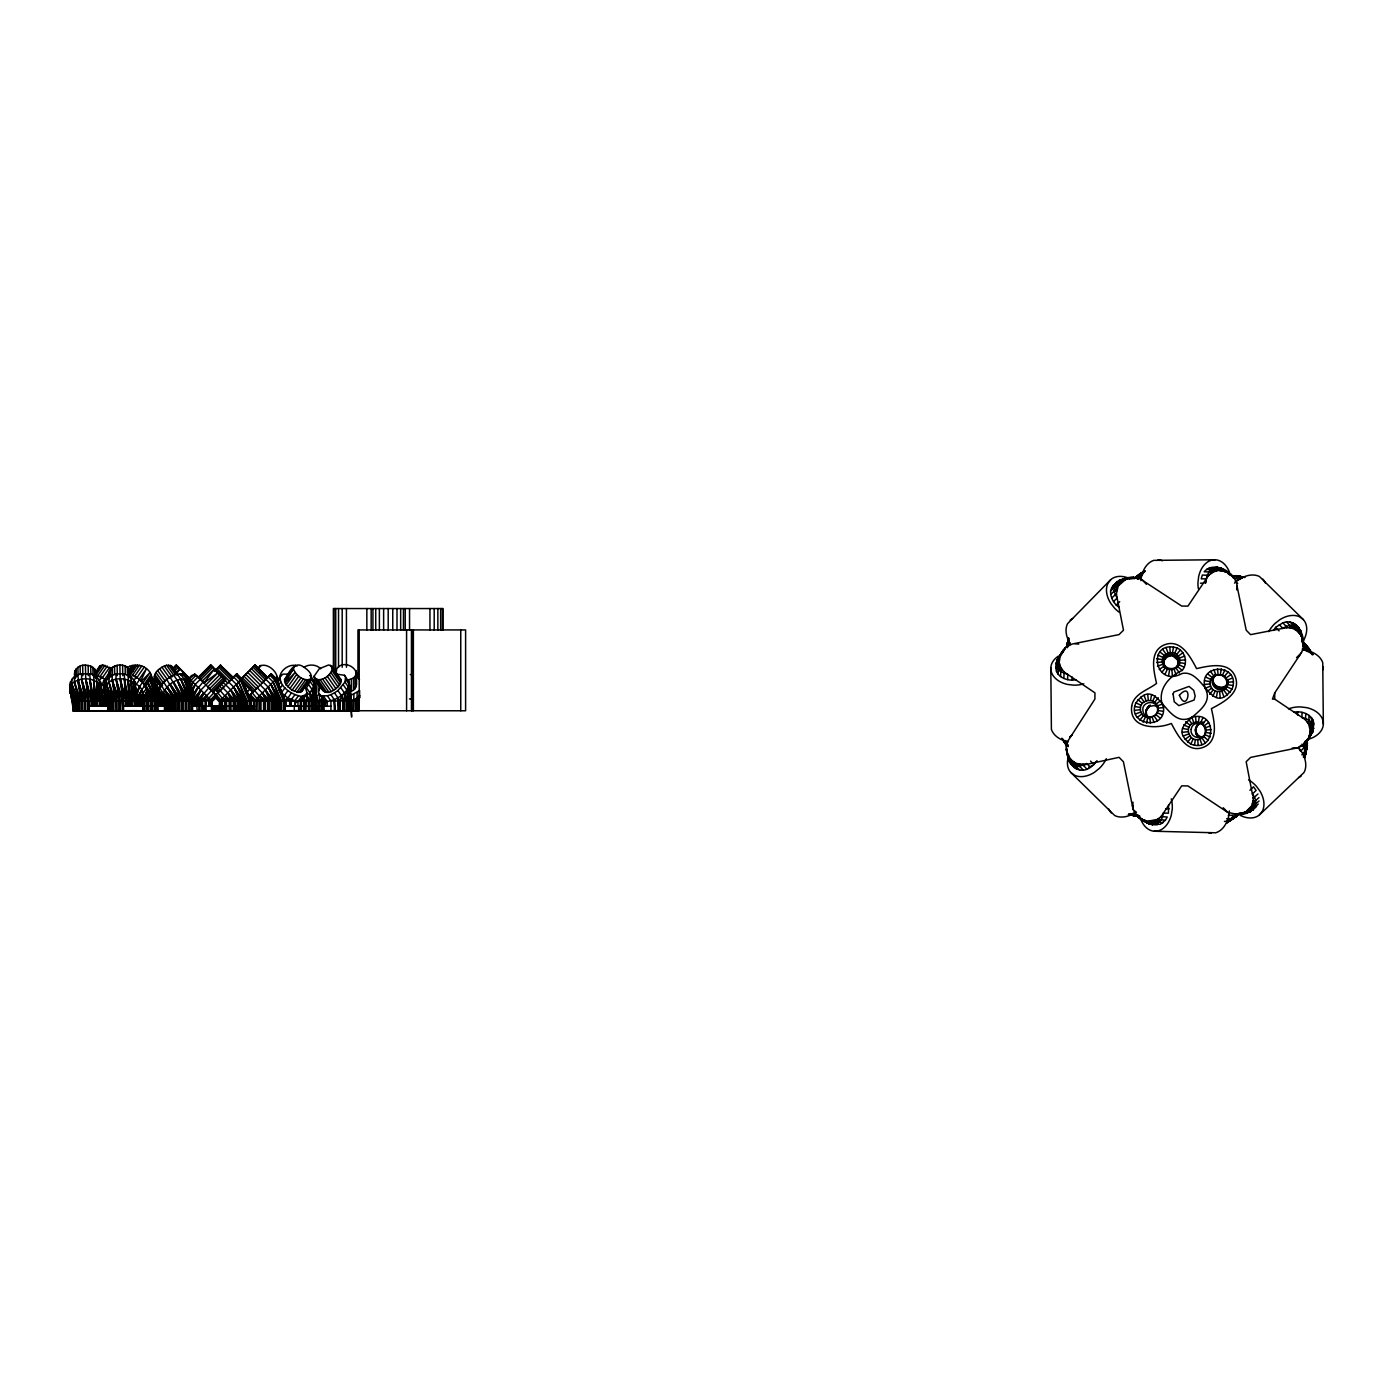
<?xml version="1.0" encoding="UTF-8"?>
<svg xmlns="http://www.w3.org/2000/svg" width="1393" height="1393" viewBox="0 0 1393 1393"><rect width="100%" height="100%" fill="white"/><g stroke="black" fill="none" stroke-linecap="round" stroke-linejoin="round"><path stroke-width="1.5" d="M142.73 710.778L142.73 701.027M143.723 710.778L143.723 701.027M146.84 710.778L146.84 701.027L144.628 697.701M147.658 710.778L147.658 701.027L145.151 695.351M148.79 710.778L148.79 701.027L145.934 695.351M150.723 710.778L150.74 701.027L145.708 687.829M151.68 710.778L151.698 701.027L145.238 685.948M154.205 710.778L154.205 701.027L145.934 685.948M155.006 710.778L155.006 701.027L147.083 681.16L157.096 701.027L157.74 710.778L157.74 701.027L149.434 678.774L153.892 680.272L154.902 682.048L162.981 706.199M155.511 710.778L155.511 701.027L147.136 681.16M157.096 710.778L157.096 701.027M164.949 706.199L158.14 706.199L158.14 701.027L149.434 678.774L159.795 701.027L159.777 706.199M159.307 706.199L159.307 701.027L149.434 678.774M160.787 706.199L160.787 701.027L152.029 679.157L159.795 701.027M161.344 706.199L161.431 701.027L153.892 680.272L161.066 701.027L161.292 706.199L161.292 701.027L153.892 680.272L151.506 676.946M161.623 706.199L161.64 701.027L163.381 697.336M166.69 679.366L179.418 700.992L179.418 710.726L164.409 710.709L164.583 700.958L158.732 692.878C158.698 683.214 168.814 676.685 177.155 674.125C192.06 672.558 194.132 696.082 196.065 706.164L194.498 706.164L194.532 700.992L186.453 679.122L182.883 674.125M195.786 706.164L195.873 700.992L188.316 680.237C177.695 675.622 162.755 686.645 162.319 697.876L164.774 700.975L165.227 710.709L165.227 700.975L158.645 690.562M166.272 710.726L166.272 700.975L162.215 695.56L167.386 700.975L167.386 710.726M166.655 710.726L166.672 700.975L162.215 695.56M168.745 710.726L168.745 700.975L159.481 687.863M169.511 710.726L169.511 700.975L163.051 692.861L167.386 700.975M170.503 710.726L170.503 700.992L161.188 684.956M171.931 710.726L171.948 700.992L164.757 689.953L174.212 700.992L174.195 710.726M173.132 710.726L173.132 700.992L164.757 689.953M175.588 710.726L175.588 700.992L163.66 682.065M177.172 710.726L177.172 700.992L167.23 687.045L174.212 700.992M178.147 710.726L178.165 700.992L170.277 684.346L182.1 700.992L182.1 710.743M181.264 710.726L181.282 700.992L170.277 684.346M185.165 710.743L185.165 700.992L177.259 680.237L166.585 665.262C161.031 666.968 154.292 671.322 154.31 677.764L156.225 679.697M186.122 710.743L186.122 700.992L177.259 680.237L189.448 700.992L189.448 710.743M186.784 710.743L186.784 700.992L177.259 680.237L188.647 700.992L188.63 710.743M189.953 710.743L189.953 700.992L180.742 679.122L172.314 667.195L172.384 668.727M189.448 700.992L180.742 679.122L191.537 700.992L192.06 710.761M192.565 710.743L192.565 700.992L183.876 678.739L180.306 673.742M193.749 706.164L193.749 700.992L183.876 678.739L192.182 700.992L192.565 706.164L254.606 706.164M194.219 706.164L194.219 700.992L186.453 679.122L195.508 700.992L195.716 706.164L195.716 700.992L188.316 680.237L196.065 700.975L194.62 700.975L195.159 706.164L195.212 700.992L186.453 679.122M220.007 706.199L220.999 699.686L241.842 678.774L236.862 673.794L233.415 677.068M251.471 706.199L251.471 701.01L222.166 701.01L220.999 699.686L222.288 701.01L221.87 710.743L221.887 701.01L216.019 694.707L223.838 686.923L221.069 684.155M224.552 710.743L224.552 701.01L217.848 692.913M195.333 710.778L225.335 710.743L225.335 701.01L222.828 697.91L226.571 701.01L226.554 710.761M225.666 710.743L225.666 701.01L222.828 697.91M229.131 710.761L229.148 701.01L220.216 690.597M229.775 710.761L229.793 701.01L225.196 695.595L226.571 701.01M230.994 710.761L230.994 701.01L227.93 692.896L222.95 687.898L225.858 685.008M233.24 710.761L233.24 701.027L227.93 692.896L235.487 701.027L235.487 710.761M234.216 710.761L234.233 701.027L227.93 692.896M237.332 710.761L237.332 701.027L230.838 689.988L223.019 682.222M238.569 710.761L238.586 701.027L230.838 689.988L235.487 701.027M239.683 710.761L239.7 701.027L233.728 687.097L228.748 682.1L225.788 684.99M241.146 710.761L241.163 701.027L233.728 687.097L243.392 701.027L243.375 710.778M242.521 710.778L242.539 701.027L233.728 687.097M245.812 710.778L245.812 701.027L236.427 684.381L231.447 679.401L236.862 673.794M246.404 710.778L246.404 701.027L238.708 682.065L233.728 677.068M246.404 701.027L236.427 684.381L244.506 701.027L244.489 710.778L247.205 710.778L247.223 701.027L238.708 682.065M250.775 706.199L250.723 701.027L243.322 682.483L250.775 701.027L250.392 710.778L250.218 701.027L242.33 681.142L250.218 701.027L250.322 706.199M250.392 710.778L250.409 701.027M225.335 710.743L254.449 710.709L254.449 700.958L276.284 678.739L271.304 673.742L267.856 677.015M256.312 710.709L256.312 700.958L250.461 694.654L248.546 696.448L254.327 702.246M254.449 710.709L256.608 710.709L256.73 700.958L255.441 699.652L256.73 700.958L256.608 710.709L275.588 710.726L275.588 700.992L268.17 687.045L263.19 682.065L257.374 687.863L269.929 700.975L269.911 710.726M258.976 710.709L258.994 700.975L252.29 692.878L250.461 694.654M259.76 710.709L259.777 700.975L257.27 697.876L261.013 700.975L260.996 710.709M260.091 710.709L260.108 700.975L257.27 697.876M263.573 710.709L263.573 700.975L254.64 690.562L252.29 692.878M259.847 710.778L264.182 710.726L264.235 700.975L259.62 695.56L261.013 700.975M265.419 710.726L265.436 700.975L262.354 692.843L268.657 700.975L268.657 710.726M267.665 710.726L267.682 700.975L262.354 692.843M271.757 710.726L271.774 700.975L265.279 689.953L247.762 672.471L240.136 679.941L255.111 665.001L267.56 677.486L263.939 681.229L251.489 668.744L255.111 665.001M273.011 710.726L273.028 700.992L265.279 689.953L269.929 700.975M274.125 710.726L274.142 700.992L268.17 687.045L277.816 700.992L277.816 710.726M276.963 710.726L276.963 700.992L268.17 687.045M278.931 710.726L278.931 700.992L270.851 684.346L265.871 679.349L271.304 673.742M280.254 710.726L280.254 700.992L270.851 684.346L277.816 700.992M280.829 710.726L280.846 700.992L273.15 682.03L268.17 677.033M281.647 710.726L281.665 700.992L273.15 682.03M283.632 710.726L283.65 700.992L274.891 680.237L269.911 675.257M284.642 710.726L284.66 700.992L275.953 679.122L270.851 674.125M294.289 706.164L294.289 710.726L300.435 710.709L300.627 701.01L303.552 695.56L303.517 710.743M304.579 710.743L303.5 697.91L309.96 692.896L314.766 684.381L314.574 682.065L311.51 679.157M304.928 710.761L304.945 701.01L303.5 697.91L300.54 700.975L299.895 699.686M305.868 710.761L306.93 695.595L309.977 701.01L309.977 710.761M308.462 710.761L308.462 701.01L306.93 695.595L308.985 701.01L308.985 710.761M312.398 710.761L312.415 701.027L309.96 692.896L306.495 687.898L311.301 679.401L314.766 684.381L317.064 701.027L316.315 710.778M313.199 710.761L312.38 689.988L308.898 685.008M317.029 710.778L314.383 710.761L314.383 701.027L312.38 689.988L315.462 701.027L315.462 710.761M314.94 710.761L314.957 701.027L312.38 689.988M316.141 710.778L315.48 694.811M311.109 677.068L309.995 675.292L314.574 682.065L316.716 710.778L315.584 694.811M318.475 710.743L318.475 701.01L322.636 697.91L322.236 710.761M320.947 710.761L320.947 701.01L322.636 697.91L321.835 701.01M321.818 710.761L322.636 697.91M323.542 706.164L323.559 700.958L321.853 697.858L323.751 700.958C323.159 714.87 324.865 697.701 321.661 695.542L323.489 700.958L323.942 710.761L286.07 710.743L288.299 710.726M325.039 706.164L325.057 700.958L318.388 692.878L320.582 684.938M330.925 710.709L330.925 700.958L327.338 695.786L321.452 695.769M334.32 710.709L334.337 699.652L330.872 694.654L327.338 695.786M345.934 679.122L349.016 682.03L351.506 710.743L334.895 710.709L334.337 699.652L325.039 702.246M335.051 710.709L334.337 699.652C341.163 696.43 349.695 690.51 349.016 682.03L344.437 675.257L336.584 674.125M337.959 710.709L337.942 697.876L334.477 692.878L330.872 694.654M339.021 710.709L337.942 697.876L340.31 700.975L340.292 710.709M339.37 710.709L339.387 700.975L337.942 697.876M342.887 710.709L342.904 700.975L341.372 695.56L337.907 690.562L344.976 682.065L345.551 677.033L344.437 675.257M343.427 710.726L343.427 700.975L341.372 695.56L340.31 700.975M344.402 710.726L344.402 692.843L340.919 687.863M346.213 710.726L346.23 700.975L344.402 692.843L347.658 700.975L347.641 710.726M346.84 710.726L346.857 700.975L344.402 692.843M348.807 710.726L348.825 700.992L346.805 689.953L343.34 684.956M349.382 710.726L349.399 700.992L346.805 689.953L347.658 700.975M298.624 706.164L298.694 710.726L294.289 710.726L349.974 710.709L348.442 687.045L344.976 682.065M350.583 710.726L350.583 700.992L348.442 687.045C351.175 685.722 353.056 748.076 350.322 696.848L351.524 700.992L349.016 682.03L351.106 700.992L350.461 696.848M351.889 710.743L358.384 710.726L352.899 710.709L352.917 700.975L359.568 695.56L359.638 690.562L350.078 695.786M353.543 710.709L353.892 694.672M355.389 710.709L355.389 700.975L357.078 697.876L357.148 692.878M356.103 710.709L357.078 697.876L356.678 710.709M356.26 710.709L357.078 697.876M357.513 710.726L357.513 700.992M357.879 710.726L357.775 700.975L359.568 695.56L356.695 700.975M358.14 710.726L358.071 700.975L359.568 695.56L357.775 700.975L349.974 700.958L346.805 689.953M358.28 710.726L358.384 700.975L359.742 696.918L358.28 700.992M73.202 710.778C72.54 696.657 61.71 673.428 85.669 673.794C104.127 672.54 102.89 693.592 101.306 706.199L100.958 687.08C96.988 678.704 85.687 677.242 77.782 680.289C62.964 685.373 75.065 700.557 72.958 710.761C99.425 710.778 125.892 710.709 152.342 710.778L152.359 701.027L145.429 685.948M160.056 706.199L160.091 701.027L152.029 679.157L161.066 701.027L161.066 706.199L161.066 701.027L164.061 701.01L164.061 706.199M195.49 706.164L195.508 700.992L190.092 686.192L195.003 700.975L192.6 695.751M92.304 706.199L89.761 674.177M95.751 706.199L93.575 675.292M126.728 706.164L124.203 674.125C117.012 672.906 108.062 674.978 104.667 682.065C101.706 691.955 109.612 700.766 107.505 710.726M130.193 706.164L128.017 675.257L124.203 674.125M96.413 706.199L96.831 677.068M130.855 706.164L131.273 677.033L128.017 675.257M1206.582 569.249L1216.159 571.008L1212.937 572.192L1204.214 571.722C1214.696 560.143 1236.357 572.488 1237.158 586.645L1246.213 630.193L1250.566 634.651L1286.261 627.686L1286.279 626.432L1282.814 622.863L1275.657 627.303L1273.394 630.437M94.724 706.199L93.644 680.272L96.465 701.027M74.822 676.685C72.836 669.981 79.105 664.618 85.426 665.053L85.739 678.791L89.1 706.199L108.602 706.199L100.383 706.199L100.958 687.08L101.289 706.199L100.992 701.01L105.433 693.662M129.166 706.164L128.086 680.237C119.572 676.737 105.642 679.366 104.162 689.953L107.627 700.992L135.992 700.975L135.313 682.048L131.273 677.033M135.8 697.301C137.089 690.58 135.347 682.57 128.086 680.237L129.758 706.164L124.273 679.122L126.275 706.164M95.838 676.737L94.532 668.779L90.702 666.046L85.426 665.053M100.871 692.878L101.445 689.988L101.149 706.199M130.28 676.685L128.974 668.744C121.922 660.526 104.788 666.655 109.281 678.722M1293.801 712.258C1300.888 710.743 1309.908 713.512 1313.129 720.477L1313.042 725.457L1310.325 730.785L1308.619 724.099L1305.38 719.711L1274.682 699.112L1274.769 692.878L1301.48 652.551M314.261 690.127L314.4 679.732L316.942 678.983M316.768 691.468L316.907 681.073M318.927 690.284L319.032 684.05M319.38 699.704L319.101 710.743L319.45 694.707L315.636 695.821L315.567 699.269M348.79 683.859L348.842 679.697C367.456 675.135 345.568 656.399 336.793 668.744L335.817 674.404M348.668 692.164L351.193 691.433L351.384 678.948M351.193 691.433L353.369 690.249L353.561 677.764M353.369 690.249L355.041 688.699L355.215 676.214M356.19 670.555L356.399 684.956L355.041 688.699M356.068 686.888L356.242 674.421M356.399 684.956L356.591 672.488M1056.521 671.496L1056.678 660.7L1061.083 653.282L1056.103 663.608L1056.521 671.496C1059.725 678.478 1068.762 681.229 1075.849 679.714M1058.071 674.229L1059.568 658.941L1056.103 663.608L1060.578 654.745L1056.678 660.7L1065.819 647.223L1072.157 644.036L1119.014 634.599L1123.489 630.245L1116.35 593.975L1118.213 585.965L1114.156 587.515L1110.587 590.98C1110.308 597.423 1113.843 604.005 1119.275 607.418M1060.561 676.598L1061.031 667.874L1058.14 669.249L1056.59 666.516L1059.568 658.941M1063.817 678.426L1064.165 672.157L1061.031 667.874M1072.018 680.341L1072.07 677.015M1132.962 802.142L1132.875 808.671L1136.061 814.992M1297.562 714.975L1297.614 711.649M1305.816 713.564L1305.485 719.833M1311.579 717.761L1311.492 722.741L1308.619 724.116L1309.089 715.393M1313.616 723.402L1312.972 731.273L1306.477 742.051L1312.972 731.273L1313.129 720.477M220.164 706.199L209.403 706.164L209.385 700.958L215.549 694.654L207.783 686.888L220.233 674.404L210.674 665.018L198.224 677.486L202.089 681.229L214.539 668.744L203.918 683.023C198.955 675.727 190.945 669.389 188.003 682.448L189.5 678.739L212.258 701.445L212.258 710.709M1067.63 679.592L1067.735 674.421L1064.165 672.157M1302.02 712.38L1301.915 717.552C1307.435 718.335 1313.32 722.34 1313.547 728.382L1308.567 738.69M135.748 706.164L135.887 689.935L135.992 706.164L132.318 706.164L131.342 682.013L132.892 700.992L133.763 679.349M1236.688 589.883L1237.106 586.14M100.313 706.199L100.958 687.08M133.328 700.992L133.832 684.346L134.738 706.164L135.382 687.045L135.974 706.164L135.817 702.699M72.958 710.761L72.958 701.027L98.886 701.027L99.321 679.384M275.118 679.732L277.033 677.799C277.137 669.667 262.337 659.516 257.461 669.162M304.579 684.973L307.035 692.896L306.025 694.672L301.567 696.448C291.973 694.724 280.254 687.776 280.01 677.033L282.883 674.142L288.612 674.142M284.52 679.68C288.786 672.976 294.323 659.777 303.883 667.195C307.453 669.563 311.823 673.028 311.457 677.764L301.863 691.433L298.886 692.425L292.112 690.231L286.157 684.956L284.52 679.68L288.159 677.486M1193.871 722.775C1183.249 726.241 1189.57 743.357 1199.895 739.074C1210.517 735.591 1204.196 718.492 1193.871 722.775L1191.851 717.325C1217.97 709.403 1216.263 753.979 1190.823 744.088C1160.386 721.661 1219.206 714.121 1205.137 688.212C1197.51 662.041 1241.825 663.73 1232.039 689.187C1211.214 718.004 1203.639 668.292 1181.891 673.568C1153.839 688.786 1146.718 638.917 1177.12 647.989C1185.53 651.663 1188.212 663.451 1182.222 670.416C1168.048 676.702 1155.998 691.363 1163.538 707.609C1165.767 731.482 1125.892 724.673 1135.922 702.89C1158.349 672.453 1165.889 731.273 1191.799 717.203M1140.432 709.751C1138.986 698.677 1157.13 696.988 1157.757 708.149C1159.585 717.883 1143.897 720.529 1142.904 710.587C1141.442 701.184 1156.852 699.373 1157.6 708.863C1158.628 719.554 1140.85 720.477 1140.432 709.751L1134.651 710.291M1162.406 661.971C1160.944 650.879 1179.105 649.19 1179.714 660.352C1181.177 671.443 1163.016 673.132 1162.406 661.971L1156.625 662.493M1210.204 683.928C1208.741 672.854 1226.902 671.165 1227.512 682.326C1228.974 693.401 1210.813 695.09 1210.204 683.928L1204.423 684.468M1259.063 801.01C1244.611 813.181 1256.678 801.254 1252.377 794.027L1246.16 761.727L1250.618 757.392L1298.032 747.762M134.721 700.975L135.382 687.045M1096.256 761.536C1082.901 779.436 1066.463 767.021 1066.707 748.459M106.129 693.662L102.821 706.199L101.741 701.027L100.279 701.027L99.408 684.381L98.45 701.027L96.918 682.065L97.876 706.199M211.492 706.164L211.632 700.766L164.426 700.975L162.319 697.876L165.227 700.975M98.868 668.797L99.721 666.063L102.821 665.053L111.997 668.779M139.753 679.349L145.185 684.956L147.571 690.562L142.034 700.975L142.278 706.164L137.158 706.164L136.166 700.975C148.563 704.492 143.653 687.062 136.27 684.346L139.753 679.349L132.718 675.257M142.278 706.164L142.034 700.975L147.397 692.878L147.571 690.562M145.847 686.087L151.541 677.764C151.645 667.09 132.143 658.384 129.218 673.15M137.263 706.164L138.29 700.975L143.357 692.843L139.666 700.975L139.666 706.164L140.641 700.975L144.106 695.542L141.163 700.975L140.693 706.164L140.641 700.975L143.357 692.843L146.822 687.846M1059.568 658.959L1059.742 657.113M1304.353 743.549L1304.841 757.635L1307.383 743.496L1306.878 739.613L1303.831 744.767L1298.015 747.745M1307.696 740.066L1312.972 731.273L1309.054 737.245L1310.308 730.768M1149.225 718.684C1144.262 715.584 1145.133 707.679 1150.252 705.293L1146.178 710.726L1148.563 706.39M1145.986 713.704L1146.509 716.664L1145.882 711.684M1147.606 718.353L1147.71 717.325M1157.983 705.885L1157.879 706.913L1154.101 705.572L1150.148 706.321M1163.347 662.075L1163.451 664.095L1164.687 658.28L1167.734 655.668L1163.66 661.118L1163.764 660.09L1167.734 655.668M1163.973 667.055L1164.078 666.011M1169.545 656.068L1169.65 655.041L1167.63 656.695L1173.655 655.354L1176.963 657.618L1178.704 664.287M1171.67 654.936L1177.973 660.352L1176.963 657.618L1173.655 655.441L1173.55 656.382M1195.803 728.208L1198.172 723.855C1193.905 727.825 1194.602 736.131 1200.54 738.098L1196.117 734.128L1195.386 730.193L1198.172 723.855L1195.49 729.148L1197.231 735.835L1198.729 737.176L1204.649 737.367M1198.067 724.9L1201.793 722.131L1199.878 722.758M1227.912 683.737C1222.862 696.396 1205.798 682.57 1215.654 674.247M1213.268 678.6L1214.296 675.762C1207.783 684.834 1224.43 693.575 1228.017 682.709M1225.631 687.062L1225.736 686.035C1218.475 696.761 1205.52 681.16 1215.897 674.491M106.704 697.754L104.684 706.199L104.614 701.01L106.338 697.754M145.185 684.956L141.72 689.935L138.29 700.975L139.004 706.164L139.666 700.975M1304.753 741.912L1303.952 747.623L1300.609 751.315L1298.52 747.919L1300.749 745.464M1068.1 646.683L1068.953 640.919L1070.172 644.454M1306.582 741.546L1305.171 751.158L1301.846 754.849M100.609 701.027L101.097 706.199L101.445 689.988M1067.073 647.432L1068.327 639.491M1307.435 745.342L1304.841 757.635L1307.348 742.678L1305.485 754.571L1303.256 757.026M325.126 706.164L325.823 701.95L318.388 692.878M1168.553 804.962L1168.431 813.181L1163.259 813.077C1161.344 829.897 1143.601 824.238 1136.044 814.992L1149.538 824.134L1154.518 824.203M1146.648 723.246L1147.623 717.517M1150.548 700.383L1151.541 694.654M1168.623 675.448L1169.598 669.737M1172.523 652.586L1173.498 646.857M1194.445 745.22L1195.42 739.491M1198.346 722.358L1199.321 716.629M1216.42 697.423L1217.395 691.694M1220.32 674.56L1221.295 668.832M164.061 701.01L163.155 706.199L163.068 701.01M198.677 706.164L203.848 692.843L198.485 700.975L197.597 706.164L197.51 700.975L208.828 687.846L203.012 682.048L193.174 694.01M1067.055 646.735L1068.327 639.352M1068.501 638.116L1066.69 646.735L1068.675 637.942M105.311 706.199L107.557 696.953M1066.968 645.447L1068.431 638.447M129.949 674.404L130.35 672.471L130.437 678.704M1056.016 668.588L1056.608 665.68M200.818 706.164L201.915 700.975L211.51 690.562M1145.777 712.711L1146.3 709.699M1163.242 663.103L1163.764 660.09M1178.391 665.245L1178.809 663.26M1213.373 677.555L1212.972 682.587L1214.696 686.209L1218.109 687.446L1218.004 688.49L1222.114 687.759L1222.009 688.786L1224.047 687.132L1223.942 688.159C1232.492 681.717 1220.059 669.093 1213.564 677.66C1210.064 687.794 1227.355 691.503 1228.069 680.742M1304.841 757.635L1306.982 747.623M1066.202 745.655L1066.794 742.748L1067.996 746.3M1282.814 622.863C1298.816 616.89 1307.905 640.223 1301.462 652.551M1067.438 642.87L1068.361 638.656M1066.812 742.748L1094.881 699.112L1094.968 692.878L1067.735 674.438L1060.63 671.618L1058.14 669.249L1059.638 663.434L1056.59 666.516L1059.429 660.212M1067.647 646.683L1068.953 640.919L1067.195 647.71M1307.348 741.546L1305.171 751.158L1307.365 742.661M294.846 706.164L295.891 701.968L294.863 700.766L287.829 697.876L281.351 692.843L284.921 687.846M1309.716 726.693L1311.492 722.741L1309.995 728.539L1313.042 725.457L1310.082 733.031L1313.547 728.382L1309.455 736.131M100.749 688.542L101.846 684.381L105.311 679.384L94.759 674.177M1305.467 741.86L1303.952 747.623L1301.863 744.228M205.119 710.691L205.102 700.975L206.53 695.542L200.714 700.975L200.731 706.164M1304.666 755.076L1305.572 751.698L1305.032 752.916M314.104 676.197L319.328 668.727L328.504 665.001L331.604 666.011L341.024 679.68C341.598 684.398 337.193 687.916 333.641 690.231C324.047 697.614 318.335 684.712 314.243 677.747L314.104 676.197L323.646 691.416M314.243 677.747L314.975 678.948C322.062 682.065 332.352 674.839 332.352 667.195L331.604 666.011M1110.587 590.98C1114.348 578.287 1134.407 572.836 1144.506 581.665L1181.699 606.042L1187.933 606.129L1208.549 575.431L1202.385 574.996L1201.219 578.809L1206.39 578.896C1207.174 573.376 1211.179 567.491 1217.203 567.264L1229.758 573.655M1113.547 601.532L1117.273 597.945C1113.912 593.488 1112.589 586.488 1116.698 582.065L1127.512 578.287M1254.048 808.079L1250.479 811.562L1238.29 814.592C1249.904 815.236 1261.518 805.032 1252.359 794.045L1256.103 790.44L1253.508 786.819L1249.939 790.284M353.439 700.975L353.822 699.652L349.974 700.958L348.442 687.045M1062.319 669.894L1060.63 671.618L1061.449 668.762M1308.201 723.211L1309.002 720.373L1307.33 722.096M108.515 697.388L106.216 701.01L106.216 706.199L106.982 701.01L100.853 701.027L104.858 687.08L101.846 684.381M135.87 698.99L139.3 687.045L142.765 682.048M1304.388 756.347L1306.042 750.618M1305.572 742.243L1303.952 747.623L1306.146 741.616M1064.269 672.262L1063.886 673.446L1064.792 672.558M1305.38 719.711L1305.746 718.544L1304.841 719.432M160.683 704.475L161.814 701.01L141.146 701.027M1079.801 770.225L1076.336 766.655L1077.398 763.643C1069.981 761.257 1065.575 753.213 1066.185 745.655M1289.831 621.748L1293.313 625.335L1292.251 628.33C1298.415 630.298 1302.507 636.288 1303.413 642.521M155.494 679.175L153.874 683.145L155.058 678.791L158.506 682.065L155.946 687.759M1309.82 727.338L1311.492 722.741M101.184 697.04L104.858 687.08L101.184 694.062M135.626 697.005L139.3 687.045L135.626 694.01M357.13 700.992L359.586 696.918M1274.769 692.878L1272.436 699.112L1274.682 699.112M191.12 680.237L189.518 684.015L191.12 680.237L189.692 684.015L191.12 680.237L196.1 675.257M1060.63 671.618L1061.588 669.093M1308.044 722.88L1309.002 720.373M189.5 678.739L187.951 682.796L189.5 678.739L194.916 674.142M156.19 687.759L157.74 683.963M189.848 689.605L192.948 682.03L197.928 677.033M105.764 693.662L102.716 701.01L102.734 706.199M135.295 700.975L141.72 689.935L137.158 700.975L137.158 706.164M157.757 691.781L160.874 684.381L156.382 691.781M191.416 693.592L195.316 684.346L200.296 679.349M197.249 710.691L196.239 700.975L200.958 689.935L218.301 672.471L203.918 683.023M159.307 697.04L161.031 693.052M193.749 697.005L198.032 687.045L192.495 695.751M1068.083 641.459L1069.093 639.161M1310.221 731.76L1313.042 725.457M190.371 687.707L192.948 682.03L190.04 687.707M1058.14 669.249L1059.829 664.653M1306.042 750.618L1306.686 749.208M1143.044 722.131L1145.464 716.855M1152.725 701.045L1155.145 695.769M1165.001 674.334L1167.438 669.058M1174.699 653.265L1177.12 647.989M1190.823 744.088L1193.244 738.83M1200.522 723.019L1202.943 717.743M1212.798 696.308L1215.218 691.032M1222.479 675.222L1224.917 669.946M106.181 681.281L109.507 674.142M140.623 681.229L146.439 668.744L139.004 679.436M100.784 695.803L104.858 687.08M136.044 694.01L139.3 687.045M1137.82 579.227L1140.884 576.911L1144.715 570.904L1134.964 577.991L1142.521 573.55L1136.27 578.182M157.252 691.781L160.874 684.381L156.643 691.781M191.694 691.746L195.316 684.346L191.938 689.883M144.106 695.542L141.424 700.975L141.442 706.164L141.163 700.975M136.166 700.975L141.72 689.935M155.598 687.759L158.506 682.065M1056.59 666.516L1059.324 661.205M1177.259 666.638L1178.461 661.083L1176.806 657.635M143.357 692.843L139.056 700.975L139.108 706.164M1056.103 663.608L1060.195 655.859M158.924 695.803L160.787 692.304M193.366 695.751L198.032 687.045M1160.996 816.646L1167.247 816.995L1165.419 820.251L1157.6 819.38L1161.118 816.542L1181.699 785.844L1187.933 785.931L1227.755 812.398L1238.29 814.574M1061.692 654.188L1065.036 648.041L1058.297 658.018L1060.857 655.737M140.85 700.766L142.016 700.958L143.932 697.876L142.208 700.975L142.086 706.164L142.208 700.975L147.397 692.878M1309.89 734.877L1313.547 728.382M259.69 666.046L258.959 668.779L260.648 672.523M294.132 666.011L293.383 668.744C295.577 675.222 303.866 682.065 310.796 678.948L311.457 677.764M301.863 691.433L305.938 684.015M300.54 700.975L303.465 697.876L305.868 701.01M191.085 691.746L195.316 684.346M143.932 697.876L142.278 700.975M100.853 701.027L105.137 693.662M1062.842 652.324L1065.819 647.223M194.411 700.975L200.958 689.935L194.567 697.823M289.709 706.164L289.657 700.958L291.398 699.652L290.301 706.164L290.301 700.958L294.968 694.654M1307.156 740.937L1312.972 731.273M1062.493 651.071L1063.155 649.939M291.398 692.878L285.896 700.958L285.913 706.164M106.895 696.134L103.848 701.01L104.562 706.199M133.432 667.212L134.163 666.011M1061.083 653.3L1061.936 651.907M158.053 695.803L160.265 692.304M1303.831 744.767L1311.353 733.972L1308.793 736.253M1058.297 658.018L1065.036 648.041M1304.597 743.949L1311.353 733.972M1302.159 745.847L1305.467 741.041M95.264 672.593L99.721 666.063M94.846 674.229L101.045 665.314M95.386 675.744L102.821 665.053M97.527 676.005L104.963 665.297M99.878 676.754L107.313 666.046M99.565 680.393L101.881 677.068M102.281 677.938L109.716 667.23M103.326 681.264L110.761 670.573M129.288 674.177L135.469 665.262M130.82 672.314L133.31 668.744M129.828 675.709L137.263 665.018M131.969 675.953L139.404 665.262M134.32 676.702L141.755 666.011M132.84 682.03L136.322 677.033M136.723 677.886L144.158 667.195M142.626 683.179L150.061 672.471L141.25 681.508M143.723 685.112L151.158 674.404M144.228 686.906L151.663 676.214M145.342 686.679L151.541 677.764M157.513 695.803L159.951 692.304M159.829 699.443L162.058 696.291M194.254 699.408L200.958 689.935M291.398 699.652L290.475 706.164L290.597 700.958L301.358 700.975L303.465 697.876L301.01 700.975L300.888 710.726M258.698 668.431L260.926 665.297M250.496 687.898L246.909 692.878L249.956 695.577L252.342 692.251M274.856 679.384L277.085 676.267M274.787 680.933L277.033 677.799M281.02 675.257L277.451 680.237L279.314 679.122M276.441 682.013L280.01 677.033M277.538 682.674L279.923 679.349M278.374 685.373L280.759 682.048M286.436 677.747L295.368 665.262M284.451 681.212L293.383 668.744L285.008 683.023L295.09 672.471L286.157 684.956M278.896 689.935L282.466 684.956M287.794 686.888L296.726 674.404M287.968 690.562L284.398 695.542L284.433 700.958L287.829 697.876L289.657 700.958M289.831 688.682L298.764 676.214M292.112 690.231L301.045 677.764M294.48 691.433L303.413 678.948M296.796 692.182L305.729 679.697M298.886 692.425L307.818 679.958M300.609 692.182L309.542 679.697M298.433 695.786L294.724 700.958L294.741 706.164M297.998 706.164L297.998 701.445L301.567 696.448M286.349 710.743L301.358 710.709L301.184 700.975L307.035 692.896M304.162 695.786L300.435 700.975L300.54 710.726M206.53 695.542L202.56 700.975L202.734 710.691M1118.213 585.983L1126.136 578.983L1119.154 580.428L1113.129 585.53M1251.053 806.53L1245.76 811.927L1242.121 813.686M176.563 673.55L180.097 668.779L177.311 666.046L176.232 665.053L172.088 669.215M253.387 697.91L251.071 701.01L251.106 706.199M287.829 697.876L285.513 700.958L285.548 706.164M1129.566 578.548A23.698 16.768 45 0 0 1110.639 579.749L1067.56 623.681A23.698 16.768 45 0 0 1070.346 643.792M1110.639 579.749L1107.992 583.249A23.698 16.768 45 0 0 1110.778 603.361L1114.592 608.184A23.698 16.768 45 0 0 1119.258 612.241M301.045 700.975L303.465 697.876M1301.236 653.056L1296.552 657.6M1069.685 737.35L1072.07 735.138M158.854 699.443L161.414 696.291M1240.466 815.462A23.698 16.768 47 0 0 1259.411 814.922L1262.18 811.51A23.698 16.768 47 0 0 1260.09 791.311L1256.451 786.366A23.698 16.768 47 0 0 1248.581 779.888M1259.411 814.922L1304.005 772.506A23.698 16.768 47 0 0 1298.259 747.362M213.808 692.878L206.303 700.975L206.303 706.164M1069.667 737.35L1070.503 736.305M1299.965 654.64L1299.129 655.668M1161.797 672.314L1165.506 667.856M1176.615 654.466L1180.324 650.009M1139.84 720.111L1143.531 715.636M1154.64 702.264L1158.349 697.789M1209.594 694.289L1213.303 689.814M1224.412 676.441L1228.121 671.966M1187.62 742.086L1191.328 737.611M1202.438 724.238L1206.146 719.763M1226.641 818.771L1231.604 818.527L1239.161 814.069L1226.78 822.88L1237.855 813.895M220.442 665.297L233.119 677.52L229.497 681.264L217.047 668.779L220.442 665.297L233.119 677.52M235.469 675.292L252.795 692.164M1148.459 707.418L1150.252 705.293C1145.342 707.54 1144.854 715.044 1149.364 717.97M210.569 699.652L209.385 700.958L209.281 706.164L210.569 699.652L208.863 700.958L208.915 706.164M1214.191 676.789L1215.549 675.274M219.084 706.199L219.711 700.801L215.967 697.057M253.369 710.709L254.135 700.766L249.155 695.769L251.959 692.861M208.863 700.958L208.828 697.876L205.972 700.975L206.007 706.164M196.239 700.975L203.848 692.843M1157.409 824.795L1152.429 824.726L1143.566 820.233L1149.538 824.134L1140.745 818.875L1155.354 824.221L1160.334 824.29L1165.419 820.251M211.632 700.766L211.336 710.709L149.695 710.778M211.457 702.246L217.238 696.448L215.549 694.654M215.793 694.689L217.534 692.913M1305.189 743.357L1306.477 742.034M217.047 668.779L215.271 670.59L227.721 683.058L231.447 679.401M247.762 672.471L251.489 668.744M265.871 679.349L262.145 683.023L249.695 670.538M172.384 669.458L176.232 665.053M173.167 670.207L177.311 666.046M174.386 671.391L178.53 667.23M175.953 672.941L180.097 668.779L190.284 678.983L187.515 681.769M181.107 675.292L183.876 672.523L180.672 674.856M198.224 677.486L210.674 665.018M198.52 677.747L210.97 665.262M199.303 678.495L211.753 666.011M200.522 679.68L212.972 667.195M222.027 676.214L209.577 688.699L213.199 692.425L225.649 679.958L220.233 674.404M211.109 690.231L223.559 677.764M212.258 691.433L224.708 678.948L210.883 665.262M212.972 692.182L225.422 679.697M217.238 696.448L216.49 695.786L211.318 700.975L209.455 700.958L209.403 706.164M214.278 671.269L220.669 665.036M254.64 690.562L258.28 686.888L245.83 674.404M215.671 689.431L218.44 692.217L220.442 690.284L222.009 688.734L219.258 685.965M252.586 692.425L256.451 688.699L244.001 676.214M1111.422 587.95L1114.992 584.485L1122.445 581.229L1116.698 582.065L1125.074 579.488M1110.674 594.411L1117.169 588.56L1114.156 587.515L1119.328 584.468L1114.992 584.485L1121.452 582.03M1111.684 598.015L1116.35 593.818M1116.141 605.154L1119.711 601.689M1257.966 793.975L1253.282 798.172M1258.227 804.04L1254.658 807.505L1250.322 807.522L1255.493 804.475L1252.481 803.413L1258.976 797.58M1240.536 814.052L1250.479 811.562L1243.496 813.007L1252.951 809.908L1256.521 806.443M274.665 680.237L276.284 678.739L285.217 700.992L285.217 706.164L300.435 706.164M1208.532 575.431L1212.937 572.192L1211.562 569.319L1226.066 571.757M249.991 701.01L252.255 698.938M248.546 696.448L249.277 695.786L254.449 700.958L285.217 700.992L285.199 710.726L284.851 700.992L275.953 679.122M267.334 677.729L254.884 665.262L267.56 677.486M205.102 700.975L208.828 697.876M1199.773 723.785L1201.793 722.131M1134.964 577.991L1144.715 570.904L1136.81 576.04M1229.41 821.156L1239.161 814.069L1229.41 821.156L1224.43 821.417M1159.237 669.545L1163.973 666.185M1178.165 656.138L1182.901 652.777M1137.263 717.325L1141.999 713.982M1156.19 703.918L1160.926 700.575M1207.017 691.503L1211.753 688.159M1225.944 678.095L1230.681 674.752M1185.06 739.3L1189.796 735.939M1203.987 725.892L1208.724 722.532M1135.539 577.399L1144.715 570.904M1137.889 575.344L1143.705 571.53M1235.382 817.308L1237.315 816.019L1226.78 822.88M334.477 692.878L337.907 690.562M302.455 699.652L300.435 700.975L317.047 701.027L314.574 682.065L317.064 701.027L315.462 701.027L314.017 687.097L310.535 682.1M1138.725 574.769L1143.897 571.426M1134.181 578.791L1142.521 573.55M1238.273 814.33L1231.604 818.527L1233.24 815.166L1228.26 815.41M108.497 710.778L113.895 710.743L113.878 700.992L108.915 682.03L108.846 677.033M1242.173 577.921L1232.579 575.744L1242.173 577.921L1235.243 581.229L1237.715 583.458M1137.454 578.913L1140.884 576.911L1137.019 578.704M150.792 678.948L147.71 679.958M144.315 695.786L146.282 694.654M1226.954 821.818L1234.041 818.231M1116.664 590.911L1114.243 590.945L1116.82 589.5M1252.812 802.49L1255.389 801.045L1252.986 801.079M1140.083 573.846L1144.994 571.391M1229.131 820.686L1232.613 818.771M304.022 667.23C309.037 663.956 316.49 664.322 320.669 668.779M1137.593 578.687L1140.884 576.911M1116.35 593.975L1115.253 594.532L1116.524 594.55M1253.3 798.015L1254.379 797.44L1253.125 797.423M215.358 697.736L219.084 701.48L222.166 701.01M253.526 701.445L254.449 700.958M137.21 666.046L134.25 665.053L127.46 667.23L130.803 671.914M1157.618 819.363L1147.78 821.243L1152.429 824.726L1144.68 820.616M1114.156 587.515L1118.596 585.443M1114.243 590.945L1116.698 589.848M1252.951 802.142L1255.389 801.045M1248.964 809.333L1254.658 807.505L1247.205 810.761L1252.951 809.908L1244.576 812.502M1141.511 573.307L1143.862 572.401M1231.516 819.206L1228.434 819.92M1248.198 809.96L1254.658 807.505M1251.436 806.007L1255.493 804.475M1157.461 666.185L1162.911 664.182M1179.227 658.14L1184.659 656.12M1135.487 713.982L1140.937 711.962M1157.252 705.938L1162.685 703.918M1205.258 688.159L1210.709 686.14M1227.007 680.115L1232.457 678.095M1183.284 735.957L1188.734 733.937M1205.032 727.895L1210.482 725.892M1137.75 816.42L1128.522 814.452L1139.613 816.368L1128.522 814.452L1135.469 812.92M1114.992 584.485L1120.686 582.64M1169.841 655.128C1162.633 656.12 1161.71 667.247 1168.675 669.389M1199.808 722.967L1203.569 722.288M1128.992 578.879L1134.041 577.381L1119.154 580.428M1286.244 627.686L1289.901 627.825L1289.883 625.422L1286.401 621.835M1083.232 770.137L1077.398 763.643L1083.388 764.304M1242.33 812.624L1235.608 814.592L1247.431 812.311L1244.019 812.119M1116.698 582.065L1123.872 580.045M1301.846 637.315L1298.746 627.877C1294.323 623.768 1287.324 625.091 1282.866 628.452L1279.279 624.708M1074.369 767.682L1069.267 761.658L1067.804 754.675L1070.904 764.113L1076.336 766.655L1119.084 757.322L1123.42 761.797L1133.066 809.194M1245.76 811.927L1252.951 809.908M1129.444 578.861L1133.258 577.851M1234.494 814.626L1242.103 812.624M1125.631 579.871L1122.201 579.68L1131.36 577.399M1239.544 814.278L1250.479 811.562M294.724 702.246L297.998 701.445M1122.201 579.68L1133.205 577.381M1236.427 814.592L1247.431 812.311M1131.36 578.826L1137.106 577.764M1216.159 571.008L1217.378 570.817L1214.296 567.769L1209.316 567.7M1229.479 572.297A23.698 16.768 90 0 0 1215.253 559.76L1153.717 560.369A23.698 16.768 90 0 0 1140.884 580.602M1215.253 559.76L1210.9 560.369A23.698 16.768 90 0 0 1198.659 576.563L1197.945 582.657A23.698 16.768 90 0 0 1198.38 588.821M166.585 665.262L171.652 666.011L178.356 675.361M1297.492 747.954L1292.234 748.041M1074.978 643.723L1078.704 644.123M1140.379 818.231A23.698 16.768 -88 0 0 1154.153 831.238L1158.541 830.785A23.698 16.768 -88 0 0 1171.321 815.027L1172.262 808.967A23.698 16.768 -88 0 0 1171.269 798.833M1154.153 831.238L1215.671 832.788A23.698 16.768 -88 0 0 1229.392 810.952M1295.49 748.18L1294.167 748.32M311.666 679.993L314.4 679.732M346.108 679.941L348.842 679.697M1179.714 660.352L1185.495 659.812M1227.512 682.326L1233.293 681.786M1157.757 708.149L1163.538 707.609M1182.448 732.265L1188.229 731.725M1205.537 730.124L1211.318 729.584M1201.689 723.159L1203.709 723.054M1204.301 736.949C1199.704 737.872 1195.124 733.728 1195.594 729.061M1234.529 575.727L1243.757 577.294M132.648 710.778L137.123 710.726L129.967 710.743L144.976 710.778L144.976 701.027L142.957 697.336M104.667 682.065L104.736 687.062L108.654 700.992L108.654 710.726L107.4 710.726L183.214 710.743L183.232 700.992L170.12 677.033M194.532 700.992L195.873 700.992L189.326 682.013L184.747 675.239M107.905 710.726L107.888 700.975L104.667 692.861L104.092 684.973M236.009 706.164L236.009 710.743L211.336 710.709M73.272 710.761L108.602 710.726M100.279 701.027L98.886 701.027M322.741 706.164L322.828 710.726L465.61 710.778L465.61 629.932L412.102 629.932L412.102 710.778M114.679 710.743L134.86 710.709M164.409 710.709L171.548 710.674L167.143 710.691M410.273 674.56L412.676 674.56M409.438 698.955L413.408 698.955M165.018 706.164L123.542 706.164L120.181 678.739L119.868 665.001M284.52 706.164L330.925 706.164M204.249 706.164L204.249 710.691L204.127 706.164L205.676 706.164L205.676 710.691L205.642 706.164M250.096 706.199L254.397 706.199M184.12 710.743L194.01 710.743M251.924 710.778L342.225 710.743M274.804 710.726L79.819 710.778L82.518 710.778L82.5 701.045L77.712 675.292M275.831 710.743L323.524 710.778L323.35 701.027L318.475 701.01M238.76 710.778L244.559 710.778M247.205 710.778L249.208 710.778L249.208 701.027L240.449 680.289M330.925 700.958L351.489 700.992L349.208 684.346L345.725 679.349M264.182 710.726L296.483 710.743M349.974 710.709L352.899 710.709M314.383 710.761L311.788 710.761L311.788 701.027L309.96 692.896L309.977 701.01M283.458 700.992L294.724 700.958L295.891 701.968M301.358 710.709L300.435 710.709M236.009 710.743L229.775 710.691L229.775 706.164M195.333 710.726L201.567 710.778M107.487 700.992L104.667 692.861L107.992 700.975L106.164 692.234M1200.47 583.197L1203.796 583.249M1165.854 808.741L1169.162 808.793M1149.051 821.382L1155.354 824.221L1152.272 821.173L1163.068 822.741M164.722 700.975L162.319 697.876L164.896 700.975M1289.883 627.825L1292.251 628.33L1289.883 625.422L1290.98 627.877M1158.715 818.492L1160.439 820.181L1156.695 819.798L1158.088 822.671L1153.474 820.982M337.193 677.486L341.024 679.68M1138.743 815.898L1131.952 814.156L1137.715 814.992M1128.522 814.452L1138.447 816.019M1156.765 658.715L1162.493 659.69M1179.627 662.615L1185.356 663.59M1204.562 680.689L1210.291 681.665M1227.425 684.59L1233.153 685.565M1134.79 706.512L1140.519 707.487M1157.67 710.413L1163.381 711.388M1182.587 728.487L1188.316 729.462M1205.45 732.387L1211.179 733.362M1236.375 575.657L1244.454 577.346L1238.638 576.11M1129.671 814.731L1136.479 816.141L1129.131 814.592M1208.654 575.326L1207.365 575.065L1208.253 575.971M1237.646 575.918L1244.994 577.486M1129.462 814.679L1135.487 815.967M1131.952 814.156L1139.631 815.898M1302.316 648.929L1312.189 653.683L1305.711 644.506L1302.594 642.138A23.698 16.768 -45 0 0 1303.36 619.606L1259.429 576.51A23.698 16.768 -45 0 0 1234.494 583.127M1232.875 577.642L1238.656 579.157M1210.935 573.498L1209.194 571.809L1212.049 572.61M327.181 706.164L327.181 701.445L323.733 700.958L325.823 701.95M1161.1 816.559L1162.267 816.925L1161.396 816.019M1209.194 571.809L1211.718 572.767M1157.931 819.223L1160.439 820.181M1219.624 570.486L1214.296 567.769L1221.87 570.73L1217.203 567.264L1224.952 571.356M1242.73 577.538L1240.24 576.423M1132.492 815.027L1130.176 814.017M1214.296 567.769L1220.599 570.59M1211.562 569.319L1215.514 571.095M1154.135 820.895L1158.088 822.671M1132.474 815.009L1133.885 815.654M1157.896 655.093L1163.155 657.531M1178.966 664.792L1184.242 667.212M1205.676 677.068L1210.952 679.505M1226.763 686.766L1232.039 689.187M1135.922 702.89L1141.198 705.311M1156.991 712.589L1162.267 715.009M1183.702 724.865L1188.978 727.285M1204.788 734.546L1210.064 736.984M1067.943 742.208L1064.565 740.588L1068.135 746.613M1150.026 821.487L1155.354 824.221M212.258 701.445L211.318 700.975L211.736 701.968M1228.156 573.69L1232.788 576.214L1220.111 567.839L1232.196 575.622M1217.203 567.264L1223.716 570.921M1145.934 821.069L1152.429 824.726M297.162 666.046C290.092 662.894 279.749 670.207 279.801 677.799M1228.487 574.003L1233.589 576.981M1227.529 572.244L1220.111 567.839L1228.905 573.115M1230.872 574.334L1222.793 569.476L1225.091 572.018M1138.777 817.656L1149.538 824.134M1139.892 818.335L1146.857 822.514L1144.558 819.955M1137.454 816.35L1146.857 822.514M1134.964 813.32L1138.168 815.532M1133.362 810.029L1136.514 812.241M1303.36 619.606L1299.861 616.942A23.698 16.768 -45 0 0 1279.749 619.746L1274.926 623.559A23.698 16.768 -45 0 0 1268.744 631.638M1068.866 755.337A23.698 16.768 -45 0 0 1070.799 772.471L1074.299 775.117A23.698 16.768 -45 0 0 1094.41 772.331L1099.216 768.518A23.698 16.768 -45 0 0 1106.286 758.68M1070.799 772.471L1114.731 815.549A23.698 16.768 -45 0 0 1134.825 812.763M1227.755 812.415L1223.211 807.731M1141.877 579.592L1146.456 584.276M1226.171 811.144L1225.143 810.308M1207.696 673.864L1212.171 677.573M1225.544 688.682L1230.019 692.391M1159.899 651.907L1164.374 655.598M1177.747 666.707L1182.222 670.416M1185.722 721.661L1190.197 725.37M1203.569 736.479L1208.044 740.188M1137.942 699.686L1142.399 703.395M1155.79 714.505L1160.247 718.213M225.649 679.958L224.569 678.948M356.939 677.033L359.481 679.366M259.62 695.56L265.436 700.975M225.196 695.595L230.994 701.01M1305.711 644.506L1312.885 654.745M216.49 695.786L213.495 692.896M190.127 679L187.324 676.267M185.513 674.456L176.441 665.314M254.17 666.011L266.62 678.478M253.021 667.195L265.471 679.68M242.434 677.764L254.884 690.231M236.41 674.16L253.665 691.416M240.345 679.68L252.882 692.164M220.373 665.297L232.823 677.782M219.746 666.046L232.196 678.53M218.579 667.23L231.029 679.714M217.674 687.498L220.442 690.284M216.455 688.699L219.223 691.468M215.375 689.692L218.144 692.46M214.835 695.821L220.024 700.992M197.597 677.05L194.48 673.759M1292.861 622.584L1296.326 626.171L1299.582 633.606L1298.746 627.877L1301.323 636.235M1302.525 638.691L1300.383 630.332L1295.281 624.29M1275.657 627.303L1279.122 630.872M1090.527 761.1L1093.993 764.687M1086.836 769.128L1082.657 764.461M1066.603 749.434L1068.501 758.61L1070.817 760.996M1068.309 755.737L1070.904 764.113L1070.05 758.367L1073.306 765.819L1076.789 769.389M1090.371 767.264L1086.784 763.538L1083.388 764.287L1083.371 765.558L1082.796 764.461M163.051 692.861L170.503 700.992M1173.655 655.354L1175.361 657.304M163.329 699.652L165.349 700.958L158.732 692.878M1303.587 646.7L1306.181 649.869L1303.5 644.071M265.279 689.953L274.142 700.992M230.838 689.988L239.7 701.027M167.23 687.045L178.165 700.992M1302.716 645.255L1306.181 649.869L1303.535 644.924M1302.594 642.138L1312.189 653.683M1068.048 745.255L1064.565 740.588L1067.717 745.586M1062.546 739.387L1067.073 746.3L1061.936 738.377L1067.839 746.509M187.045 681.003L189.431 684.329L189.326 682.013M170.399 665.262L177.103 674.612M174.613 671.861L176.841 674.978M168.675 665.001L175.379 674.369M164.27 666.011L172.088 676.928M161.901 667.195L169.72 678.112M159.62 668.744L167.439 679.662M157.583 670.555L165.401 681.473M155.946 672.488L163.765 683.406M154.815 674.421L162.615 685.339M154.24 676.214L160.944 685.582M157.339 681.247L160.683 685.931M154.31 677.764L161.013 687.115M132.161 665.297L134.39 668.414M129.845 666.046L133.188 670.729M144.123 696.047L147.658 701.027M1210.482 671.304L1213.825 676.04M1223.89 690.231L1227.233 694.968M1162.685 649.33L1166.045 654.066M1176.092 668.257L1179.453 672.993M1188.508 719.084L1191.851 723.82M1201.915 738.011L1205.258 742.748M1140.71 697.109L1144.071 701.863M1154.118 716.054L1157.479 720.79M1062.284 738.673L1064.879 743.026M1061.936 738.377L1067.334 746.039M330.298 665.262L338.969 677.729M332.474 668.744L341.146 681.229M331.969 670.538L340.641 683.023M330.872 672.471L339.544 684.956M329.27 674.404L337.942 686.888M327.251 676.214L335.922 688.699M324.969 677.764L333.641 690.231M322.567 678.948L331.238 691.433M320.216 679.697L328.887 692.164M318.074 679.941L326.746 692.425M316.281 679.68L324.952 692.164M323.716 696.448L327.181 701.445M1308.34 647.71L1312.781 654.588L1307.052 645.777M1286.993 627.529L1286.279 626.432L1286.853 627.512M1062.459 739.195L1065.784 744.367M1304.301 643.148L1309.559 651.489M185.165 700.992L173.69 682.03L182.1 700.992M145.516 692.408L150.74 701.027M270.851 684.346L280.846 700.992M1294.846 629.375L1293.313 625.335L1296.361 630.489L1296.326 626.171A14.104 9.977 -45 0 0 1294.323 624.639M1074.804 762.598L1076.336 766.655L1073.289 761.483L1073.306 765.819L1070.851 759.359M145.865 685.478L155.006 701.027M1303.186 644.715L1306.181 649.869M1309.246 649.051L1311.962 654.64M76.11 676.267L74.752 672.523M69.65 685.008L70.225 692.896L71.774 695.595M341.372 695.56L344.419 700.975M1289.883 625.422L1291.311 627.999M1078.339 763.991L1079.767 766.568L1079.749 764.148M180.742 679.122L192.182 700.992L192.182 710.743L191.537 700.992M147.258 680.985L157.74 701.027L158.14 706.199M183.876 678.739L194.219 700.992M1293.313 625.335L1295.368 629.775M1074.282 762.215L1076.336 766.655M1078.67 764.113L1079.767 766.568M1059.934 665.297L1061.031 667.891M236.427 684.381L243.392 701.027M109.142 710.743L109.142 700.992L104.736 687.062L110.552 700.992L110.552 710.743M70.225 682.1L70.312 687.097L76.11 701.027L76.127 710.778M249.573 699.042L243.026 683.127L249.504 699.042M284.747 700.992L275.831 679.122L281.543 695.02M107.818 710.726L107.714 700.975L104.162 689.953L108.654 700.992M70.225 692.896L73.272 701.027L69.72 690.005L74.212 701.027L74.212 710.778M106.286 679.366L106.356 684.346L113.112 700.992L113.112 710.743M71.844 679.401L71.931 684.398L78.67 701.045L78.67 710.778M309.96 692.896L313.216 701.027M276.284 678.739L285.165 700.992L275.831 679.122L284.015 700.992M1310.221 651.593L1310.709 652.829M1063.904 740.467L1064.339 741.581M160.404 699.164L154.989 684.381L161.449 701.027L154.902 682.048L151.315 677.068L151.419 679.384M195.769 700.975L188.316 680.237M154.989 684.381L161.362 701.027L153.892 680.272M1298.781 632.631L1296.326 626.171L1298.172 631.847M104.736 687.062L110.012 700.992L110.012 710.743M74.212 701.027L70.312 687.097L75.57 701.027L75.57 710.778M104.667 692.861L107.714 700.975L106.216 695.56M246.596 693.07L242.887 683.127L246.387 693.07M104.162 689.953L108.254 700.992L108.254 710.726M69.72 690.005L73.812 701.027L73.829 710.778M1213.825 669.528L1215.845 674.978M1221.87 691.276L1223.89 696.726M1166.028 647.553L1168.048 653.004M1174.09 669.319L1176.092 674.752M1199.895 739.074L1201.915 744.524M1144.053 695.351L1146.073 700.801M1152.115 717.099L1154.118 722.549M110.552 700.992L106.356 684.346L112.52 700.992L112.537 710.743M76.11 701.027L71.931 684.398L78.095 701.045L78.095 710.778M119.694 710.743L119.676 700.992L112.224 680.254L112.154 675.257M85.252 710.778L85.252 701.045L77.782 680.289L81.107 701.045L81.125 710.778M118.858 710.743L118.858 700.992L112.224 680.254L116.368 700.992L116.368 710.743L115.549 700.992L108.915 682.03L113.112 700.992M81.107 701.045L74.473 682.065L74.404 677.085M155.598 686.227L159.951 699.164M1071.478 760.125L1073.306 765.819M119.676 700.992L116.072 679.122L123.037 700.992L123.054 710.743L122.218 700.992L116.072 679.122L116.002 674.142M85.252 701.045L81.63 679.175L88.612 701.045L88.612 710.778L87.776 701.045L81.63 679.175L81.56 674.177M70.312 687.097L74.7 701.027L74.717 710.778M126.78 700.992L128.348 706.164L128.487 700.992L124.273 679.122M92.338 701.027L93.906 706.199M1301.95 640.171L1303.43 645.203L1300.383 630.332L1303.43 644.384M106.356 684.346L111.231 700.992L111.231 710.743M71.931 684.398L76.789 701.027L76.789 710.778M1298.746 627.877L1300.766 635.051M1068.884 756.939L1070.904 764.113M72.279 697.405L73.272 701.027M123.542 710.743L123.542 700.992L120.181 678.739L126.275 700.992M89.117 710.778L89.1 701.027L85.739 678.791L91.834 701.027L91.834 706.199M1301.95 640.606L1303.465 646.335M1067.125 753.3L1069.267 761.658L1066.237 749.451M1300.383 630.332L1302.873 640.275M1066.759 751.715L1069.267 761.658M120.181 678.739L125.474 700.992L125.474 706.164M85.739 678.791L91.05 701.027L91.05 706.199M91.834 701.027L89.849 679.157L95.316 706.199L93.644 680.272M78.67 701.045L74.473 682.065L79.436 701.045L79.453 710.778M316.141 701.027L314.017 687.097L316.733 701.027L314.766 684.381L317.047 701.027M1066.603 748.755L1068.501 758.61M89.849 679.157L94.045 706.199M116.072 679.122L120.216 700.992L120.216 710.743M81.63 679.175L85.774 701.045L85.774 710.778M314.017 687.097L316.507 701.027M115.549 700.992L112.224 680.254L116.942 700.992L116.942 710.743M313.46 680.289L316.664 701.027M1307.017 739.596A23.698 16.768 0 0 0 1323.35 724.221L1322.741 662.685A23.698 16.768 0 0 0 1302.507 649.834M1323.35 724.221L1322.741 719.85A23.698 16.768 0 0 0 1306.547 707.627L1300.453 706.913A23.698 16.768 0 0 0 1288.49 708.863M1058.297 656.173A23.698 16.768 0 0 0 1050.81 667.856L1051.402 672.21A23.698 16.768 0 0 0 1067.595 684.451L1073.707 685.164A23.698 16.768 0 0 0 1083.789 683.824M349.051 688.542L349.626 692.687M351.489 700.992L349.208 684.346L351.175 700.992M128.086 680.237L130.907 700.992M201.915 700.975L202.56 706.164M160.091 701.027L160.717 706.199M1132.648 806.651L1132.492 805.328M314.069 686.505L314.47 690.667M135.051 700.975L135.539 706.164L135.313 682.048M1217.517 668.692L1218.057 674.473M1219.659 691.781L1220.198 697.562M1195.542 716.49L1196.082 722.27M1197.684 739.579L1198.224 745.359M1169.72 646.718L1170.259 652.499M1171.861 669.824L1172.401 675.605M1147.745 694.515L1148.285 700.296M1149.904 717.604L1150.426 723.385M129.671 676.894L128.974 668.744L129.096 677.05M95.229 676.946L94.532 668.779L94.654 677.102M100.975 694.915L101.532 706.199M100.992 696.953L101.289 701.01L100.871 682.082M133.832 684.346L134.303 706.164M99.408 684.381L99.878 706.199M101.41 701.01L101.55 706.199L101.55 701.01M127.32 667.195L127.442 675.518M125.144 666.011L125.266 674.334M122.601 665.262L122.758 675.657M117.134 665.262L117.291 675.657M114.574 666.011L114.696 674.334M112.363 667.195L112.485 675.518M110.656 668.744L110.778 677.068M109.577 670.555L109.664 676.789M95.96 676.667L95.908 672.506L95.577 678.6M92.878 667.23L93 675.553M90.702 666.046L90.824 674.369M88.159 665.297L88.316 675.692M82.692 665.297L82.849 675.709M80.132 666.046L80.254 674.369M77.921 667.247L78.043 675.553M76.215 668.797L76.336 677.102M75.135 670.59L75.152 678.617M198.485 700.975L198.502 706.164M122.218 700.992L122.218 710.743M105.224 701.01L105.224 706.199M100.992 701.01L100.992 706.199M87.776 701.045L87.794 710.778M84.416 710.778L84.416 701.045L77.782 680.289L81.926 701.045L81.926 710.778M1050.81 667.856L1051.402 729.392A23.698 16.768 0 0 0 1067.595 741.633M460.752 629.932L460.752 710.778M443.026 630.298L443.026 608.549L333.38 608.549L333.38 669.458M442.417 608.549L442.417 630.298M440.658 608.549L440.658 630.298M437.855 608.549L437.855 630.298M434.198 608.549L434.198 630.298M429.949 608.549L429.949 630.298M413.373 629.932L413.373 710.778M412.903 674.56L412.903 698.955M411.44 710.778L411.44 629.932L357.949 629.932L357.949 676.737M409.542 608.549L409.542 630.298M406.582 629.932L406.582 710.778M405.224 608.549L405.224 630.298M403.465 608.549L403.465 630.298M400.662 608.549L400.662 630.298M397.005 608.549L397.005 630.298M392.756 608.549L392.756 630.298M388.194 608.549L388.194 630.298M383.632 608.549L383.632 630.298M379.384 608.549L379.384 630.298M375.727 608.549L375.727 630.298M372.924 608.549L372.924 630.298M371.165 608.549L371.165 630.298M366.847 608.549L366.847 630.298M359.202 629.932L359.202 710.778M346.439 608.549L346.439 667.282M342.19 608.549L342.19 667.282M338.534 608.549L338.534 667.282M335.73 608.549L335.73 671.635M333.972 608.549L333.972 671.635M253.926 706.164L253.892 710.709M251.158 706.164L250.984 710.709M249.504 706.164L249.504 710.691M249.295 706.164L249.295 710.709M247.641 706.164L247.641 710.691M247.432 706.164L247.432 710.709M245.708 706.164L245.708 710.691M245.499 706.164L245.499 710.709M243.827 706.164L243.827 710.709M243.636 706.164L243.636 710.709M242.138 706.164L241.982 710.709M240.623 710.709L240.763 706.164L239.213 706.164L239.213 710.709M239.77 706.164L239.683 710.709M226.467 710.709L226.484 706.164L225.074 706.164L224.952 710.709M223.733 706.164L223.733 710.709M223.559 706.164L223.559 710.709M222.062 706.164L222.062 710.709M221.87 706.164L221.87 710.709M220.216 706.164L220.216 710.709M220.007 706.164L220.007 710.709M218.283 706.164L218.283 710.709M218.074 706.164L218.074 710.709M216.403 706.164L216.403 710.709M216.211 706.164L216.211 710.709M213.338 706.164L213.199 710.709M212.345 706.164L212.345 710.709M211.806 706.164L211.788 710.709M202.908 706.164L202.908 710.691M201.254 706.164L201.045 710.691M199.391 706.164L199.391 710.691M199.182 706.164L199.182 710.691M1211.301 833.24A23.698 16.768 -88 0 1 1208.41 832.631M1301.219 775.918A23.698 16.768 47 0 1 1298.764 777.538M1097.057 760.717A14.104 9.977 -45 0 1 1094.654 763.486M1091.781 765.767A14.104 9.977 -45 0 1 1088.647 767.369M1111.231 812.903A23.698 16.768 -45 0 1 1108.88 809.141M1070.207 620.181A23.698 16.768 45 0 1 1072.61 618.475M1309.96 716.838A14.104 9.977 0 0 1 1313.146 726.554M1323.35 667.038A23.698 16.768 0 0 1 1322.845 669.946M1262.929 579.175A23.698 16.768 -45 0 1 1265.262 582.936M1158.071 559.76A23.698 16.768 90 0 1 1162.389 560.77M1163.747 660.352C1162.023 669.72 1177.381 671.966 1178.391 662.493C1180.132 653.143 1164.774 650.897 1163.747 660.352M1191.172 729.34C1189.448 738.69 1204.806 740.937 1205.833 731.482C1207.557 722.131 1192.199 719.885 1191.172 729.34M1131.708 705.99C1128.835 728.678 1156.329 729.549 1171.356 723.472C1177.416 734.86 1186.871 753.387 1202.995 747.449C1219.119 741.459 1214.226 721.243 1211.405 708.654C1222.81 702.594 1241.32 693.139 1235.382 677.015C1229.392 660.909 1209.176 665.784 1196.587 668.605C1190.527 657.217 1181.072 638.691 1164.948 644.628C1148.842 650.618 1153.717 670.834 1156.538 683.423C1147.902 690.075 1133.885 693.644 1131.708 705.99M1179.366 695.246C1187.585 714.905 1193.644 679.436 1179.366 695.246M254.135 700.766L254.048 701.95L254.327 700.958M1173.098 694.045L1174.229 701.759L1178.896 705.659L1194.08 700.052L1195.159 696.03L1193.714 690.336L1189.03 686.418L1173.864 692.042L1173.098 694.045M1206.39 578.913L1205.45 583.267L1206.39 578.896M189.936 679.122L188.508 683.11L189.936 679.122M156.678 680.289L155.041 684.05L156.678 680.289M142.817 699.652L142.086 700.958L142.817 699.652M143.026 710.691L142.939 706.164L143.026 710.691M323.629 700.958L321.853 697.858L323.681 700.958M322.741 710.674L320.494 710.709L322.828 710.726M349.817 692.687L348.859 686.47L349.713 692.687M252.499 710.691L252.499 706.164L252.377 710.709M226.014 710.709L226.014 706.164L225.945 710.709M214.714 710.709L214.714 706.164L214.539 710.709"/></g></svg>
